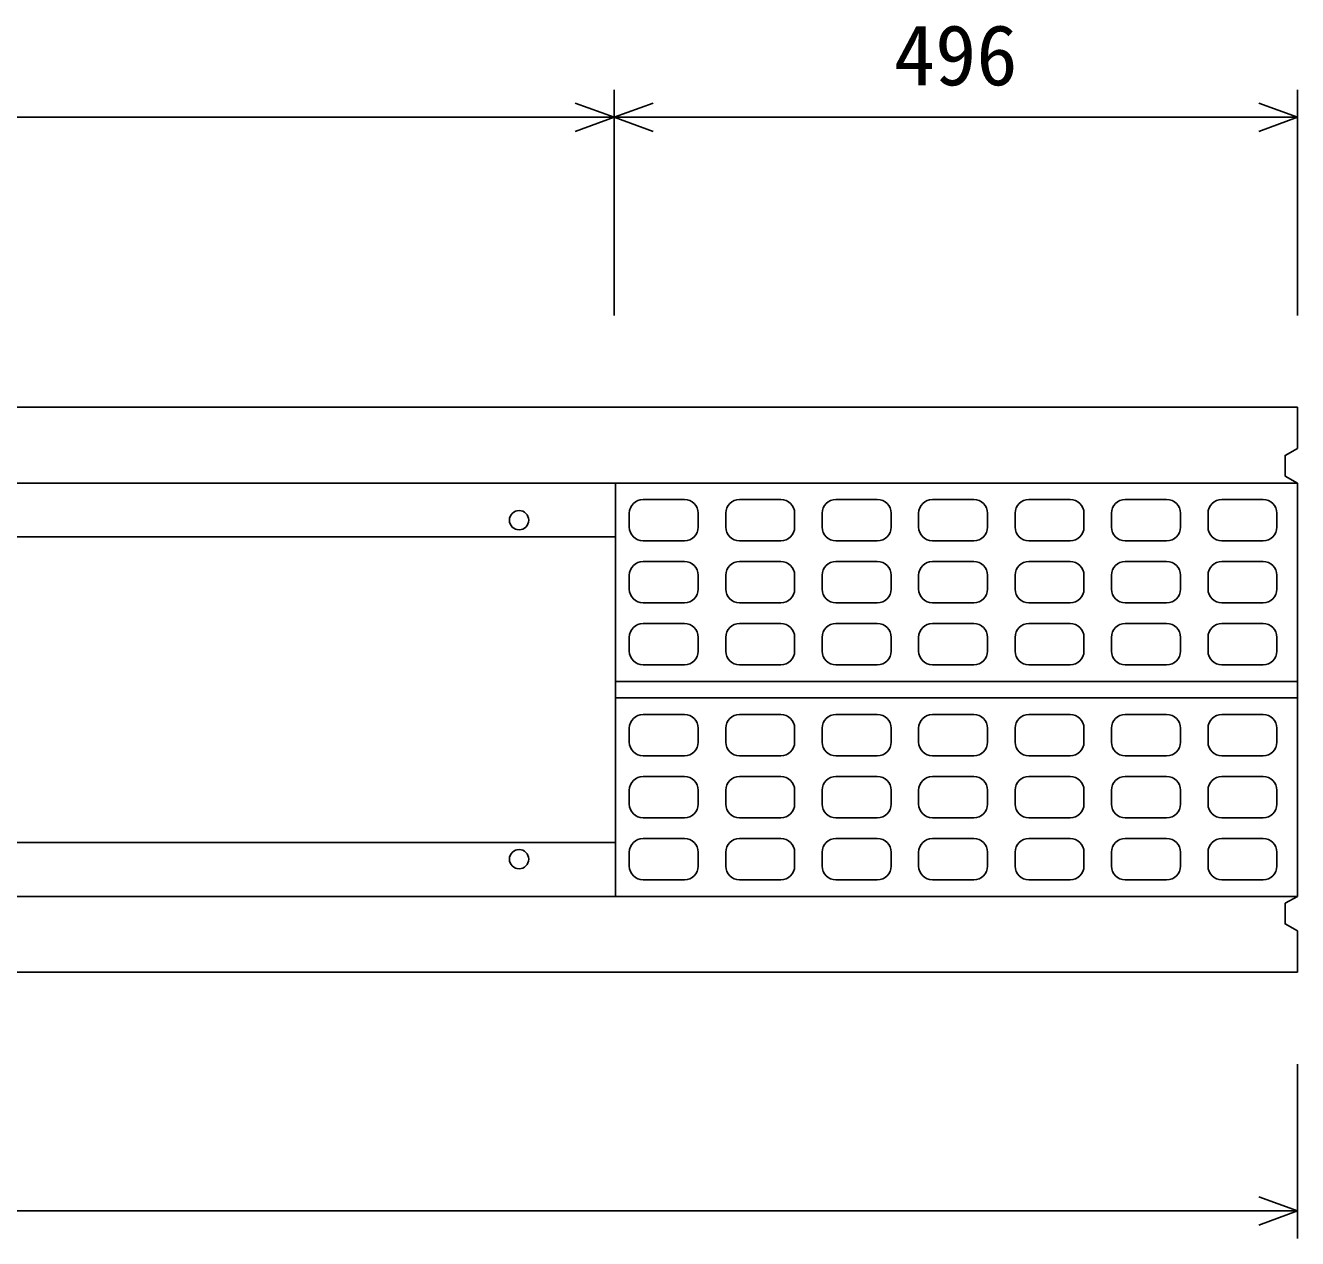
# Model space of a CAD drawing. Units: millimetres, scale not verified. Extents: x -16800 to 16800, y -5940 to 5940.
# Drawn here: x -8967 to -8044, y 3071 to 3952 of the extents above; entities that cross this region are included whole.
import ezdxf
from ezdxf.enums import TextEntityAlignment as Align

# ---------------------------------------------------------------- set-up
doc = ezdxf.new("R2010")
doc.units = ezdxf.units.MM
doc.header["$LTSCALE"] = 20
for name, color, linetype, lineweight in [('0-0_DIM', 7, 'Continuous', 25), ('0-2_HATCH', 6, 'Continuous', 25), ('0-5_OUTLINE', 3, 'Continuous', 25)]:
    doc.layers.add(name, color=color, linetype=linetype, lineweight=lineweight)
doc.styles.add('ＭＳ ゴシック', font='')
doc.styles.get('ＭＳ ゴシック').set_extended_font_data('MS Gothic')

msp = doc.modelspace()

# ---------------------------------------------------------------- linework, layer by layer
at = {"layer": '0-0_DIM'}
for p, q in [((-8539.72, 3905.02), (-8539.72, 3741.26)), ((-8043.72, 3905.02), (-8043.72, 3741.26)), ((-8539.72, 3885.02), (-9547.72, 3885.02)), ((-8539.72, 3885.02), (-8043.72, 3885.02)), ((-8043.72, 3071.26), (-8043.72, 3197.93)), ((-10043.72, 3091.26), (-8043.72, 3091.26))]:
    msp.add_line(p, q, dxfattribs=at)
for points in [[(-8567.91, 3895.28), (-8539.72, 3885.02), (-8567.91, 3874.76)], [(-8511.53, 3874.76), (-8539.72, 3885.02), (-8511.53, 3895.28)], [(-8071.91, 3895.28), (-8043.72, 3885.02), (-8071.91, 3874.76)], [(-8071.91, 3101.52), (-8043.72, 3091.26), (-8071.91, 3081)]]:
    msp.add_lwpolyline(points, dxfattribs=at)
at = {"layer": '0-2_HATCH'}
for p, q in [((-8518.72, 3607.59), (-8488.72, 3607.59)), ((-8448.72, 3607.59), (-8418.72, 3607.59)), ((-8378.72, 3607.59), (-8348.72, 3607.59)), ((-8308.72, 3607.59), (-8278.72, 3607.59)), ((-8238.72, 3607.59), (-8208.72, 3607.59)), ((-8168.72, 3607.59), (-8138.72, 3607.59)), ((-8098.72, 3607.59), (-8068.72, 3607.59)), ((-8528.72, 3597.59), (-8528.72, 3587.59)), ((-8478.72, 3587.59), (-8478.72, 3597.59)), ((-8458.72, 3597.59), (-8458.72, 3587.59)), ((-8408.72, 3587.59), (-8408.72, 3597.59)), ((-8388.72, 3597.59), (-8388.72, 3587.59)), ((-8338.72, 3587.59), (-8338.72, 3597.59)), ((-8318.72, 3597.59), (-8318.72, 3587.59)), ((-8268.72, 3587.59), (-8268.72, 3597.59)), ((-8248.72, 3597.59), (-8248.72, 3587.59)), ((-8198.72, 3587.59), (-8198.72, 3597.59)), ((-8178.72, 3597.59), (-8178.72, 3587.59)), ((-8128.72, 3587.59), (-8128.72, 3597.59)), ((-8108.72, 3597.59), (-8108.72, 3587.59)), ((-8058.72, 3587.59), (-8058.72, 3597.59)), ((-8488.72, 3577.59), (-8518.72, 3577.59)), ((-8418.72, 3577.59), (-8448.72, 3577.59)), ((-8348.72, 3577.59), (-8378.72, 3577.59)), ((-8278.72, 3577.59), (-8308.72, 3577.59)), ((-8208.72, 3577.59), (-8238.72, 3577.59)), ((-8138.72, 3577.59), (-8168.72, 3577.59)), ((-8068.72, 3577.59), (-8098.72, 3577.59)), ((-8518.72, 3562.59), (-8488.72, 3562.59)), ((-8448.72, 3562.59), (-8418.72, 3562.59)), ((-8378.72, 3562.59), (-8348.72, 3562.59)), ((-8308.72, 3562.59), (-8278.72, 3562.59)), ((-8238.72, 3562.59), (-8208.72, 3562.59)), ((-8168.72, 3562.59), (-8138.72, 3562.59)), ((-8098.72, 3562.59), (-8068.72, 3562.59)), ((-8528.72, 3552.59), (-8528.72, 3542.59)), ((-8478.72, 3542.59), (-8478.72, 3552.59)), ((-8458.72, 3552.59), (-8458.72, 3542.59)), ((-8408.72, 3542.59), (-8408.72, 3552.59)), ((-8388.72, 3552.59), (-8388.72, 3542.59)), ((-8338.72, 3542.59), (-8338.72, 3552.59)), ((-8318.72, 3552.59), (-8318.72, 3542.59)), ((-8268.72, 3542.59), (-8268.72, 3552.59)), ((-8248.72, 3552.59), (-8248.72, 3542.59)), ((-8198.72, 3542.59), (-8198.72, 3552.59)), ((-8178.72, 3552.59), (-8178.72, 3542.59)), ((-8128.72, 3542.59), (-8128.72, 3552.59)), ((-8108.72, 3552.59), (-8108.72, 3542.59)), ((-8058.72, 3542.59), (-8058.72, 3552.59)), ((-8488.72, 3532.59), (-8518.72, 3532.59)), ((-8418.72, 3532.59), (-8448.72, 3532.59)), ((-8348.72, 3532.59), (-8378.72, 3532.59)), ((-8278.72, 3532.59), (-8308.72, 3532.59)), ((-8208.72, 3532.59), (-8238.72, 3532.59)), ((-8138.72, 3532.59), (-8168.72, 3532.59)), ((-8068.72, 3532.59), (-8098.72, 3532.59)), ((-8518.72, 3517.59), (-8488.72, 3517.59)), ((-8448.72, 3517.59), (-8418.72, 3517.59)), ((-8378.72, 3517.59), (-8348.72, 3517.59)), ((-8308.72, 3517.59), (-8278.72, 3517.59)), ((-8238.72, 3517.59), (-8208.72, 3517.59)), ((-8168.72, 3517.59), (-8138.72, 3517.59)), ((-8098.72, 3517.59), (-8068.72, 3517.59)), ((-8528.72, 3507.59), (-8528.72, 3497.59)), ((-8478.72, 3497.59), (-8478.72, 3507.59)), ((-8458.72, 3507.59), (-8458.72, 3497.59)), ((-8408.72, 3497.59), (-8408.72, 3507.59)), ((-8388.72, 3507.59), (-8388.72, 3497.59)), ((-8338.72, 3497.59), (-8338.72, 3507.59)), ((-8318.72, 3507.59), (-8318.72, 3497.59)), ((-8268.72, 3497.59), (-8268.72, 3507.59)), ((-8248.72, 3507.59), (-8248.72, 3497.59)), ((-8198.72, 3497.59), (-8198.72, 3507.59)), ((-8178.72, 3507.59), (-8178.72, 3497.59)), ((-8128.72, 3497.59), (-8128.72, 3507.59)), ((-8108.72, 3507.59), (-8108.72, 3497.59)), ((-8058.72, 3497.59), (-8058.72, 3507.59)), ((-8488.72, 3487.59), (-8518.72, 3487.59)), ((-8418.72, 3487.59), (-8448.72, 3487.59)), ((-8348.72, 3487.59), (-8378.72, 3487.59)), ((-8278.72, 3487.59), (-8308.72, 3487.59)), ((-8208.72, 3487.59), (-8238.72, 3487.59)), ((-8138.72, 3487.59), (-8168.72, 3487.59)), ((-8068.72, 3487.59), (-8098.72, 3487.59)), ((-8518.72, 3451.59), (-8488.72, 3451.59)), ((-8448.72, 3451.59), (-8418.72, 3451.59)), ((-8378.72, 3451.59), (-8348.72, 3451.59)), ((-8308.72, 3451.59), (-8278.72, 3451.59)), ((-8238.72, 3451.59), (-8208.72, 3451.59)), ((-8168.72, 3451.59), (-8138.72, 3451.59)), ((-8098.72, 3451.59), (-8068.72, 3451.59)), ((-8528.72, 3441.59), (-8528.72, 3431.59)), ((-8478.72, 3431.59), (-8478.72, 3441.59)), ((-8458.72, 3441.59), (-8458.72, 3431.59)), ((-8408.72, 3431.59), (-8408.72, 3441.59)), ((-8388.72, 3441.59), (-8388.72, 3431.59)), ((-8338.72, 3431.59), (-8338.72, 3441.59)), ((-8318.72, 3441.59), (-8318.72, 3431.59)), ((-8268.72, 3431.59), (-8268.72, 3441.59)), ((-8248.72, 3441.59), (-8248.72, 3431.59)), ((-8198.72, 3431.59), (-8198.72, 3441.59)), ((-8178.72, 3441.59), (-8178.72, 3431.59)), ((-8128.72, 3431.59), (-8128.72, 3441.59)), ((-8108.72, 3441.59), (-8108.72, 3431.59)), ((-8058.72, 3431.59), (-8058.72, 3441.59)), ((-8488.72, 3421.59), (-8518.72, 3421.59)), ((-8418.72, 3421.59), (-8448.72, 3421.59)), ((-8348.72, 3421.59), (-8378.72, 3421.59)), ((-8278.72, 3421.59), (-8308.72, 3421.59)), ((-8208.72, 3421.59), (-8238.72, 3421.59)), ((-8138.72, 3421.59), (-8168.72, 3421.59)), ((-8068.72, 3421.59), (-8098.72, 3421.59)), ((-8518.72, 3406.59), (-8488.72, 3406.59)), ((-8448.72, 3406.59), (-8418.72, 3406.59)), ((-8378.72, 3406.59), (-8348.72, 3406.59)), ((-8308.72, 3406.59), (-8278.72, 3406.59)), ((-8238.72, 3406.59), (-8208.72, 3406.59)), ((-8168.72, 3406.59), (-8138.72, 3406.59)), ((-8098.72, 3406.59), (-8068.72, 3406.59)), ((-8528.72, 3396.59), (-8528.72, 3386.59)), ((-8478.72, 3386.59), (-8478.72, 3396.59)), ((-8458.72, 3396.59), (-8458.72, 3386.59)), ((-8408.72, 3386.59), (-8408.72, 3396.59)), ((-8388.72, 3396.59), (-8388.72, 3386.59)), ((-8338.72, 3386.59), (-8338.72, 3396.59)), ((-8318.72, 3396.59), (-8318.72, 3386.59)), ((-8268.72, 3386.59), (-8268.72, 3396.59)), ((-8248.72, 3396.59), (-8248.72, 3386.59)), ((-8198.72, 3386.59), (-8198.72, 3396.59)), ((-8178.72, 3396.59), (-8178.72, 3386.59)), ((-8128.72, 3386.59), (-8128.72, 3396.59)), ((-8108.72, 3396.59), (-8108.72, 3386.59)), ((-8058.72, 3386.59), (-8058.72, 3396.59)), ((-8488.72, 3376.59), (-8518.72, 3376.59)), ((-8418.72, 3376.59), (-8448.72, 3376.59)), ((-8348.72, 3376.59), (-8378.72, 3376.59)), ((-8278.72, 3376.59), (-8308.72, 3376.59)), ((-8208.72, 3376.59), (-8238.72, 3376.59)), ((-8138.72, 3376.59), (-8168.72, 3376.59)), ((-8068.72, 3376.59), (-8098.72, 3376.59)), ((-8518.72, 3361.59), (-8488.72, 3361.59)), ((-8448.72, 3361.59), (-8418.72, 3361.59)), ((-8378.72, 3361.59), (-8348.72, 3361.59)), ((-8308.72, 3361.59), (-8278.72, 3361.59)), ((-8238.72, 3361.59), (-8208.72, 3361.59)), ((-8168.72, 3361.59), (-8138.72, 3361.59)), ((-8098.72, 3361.59), (-8068.72, 3361.59)), ((-8528.72, 3351.59), (-8528.72, 3341.59)), ((-8478.72, 3341.59), (-8478.72, 3351.59)), ((-8458.72, 3351.59), (-8458.72, 3341.59)), ((-8408.72, 3341.59), (-8408.72, 3351.59)), ((-8388.72, 3351.59), (-8388.72, 3341.59)), ((-8338.72, 3341.59), (-8338.72, 3351.59)), ((-8318.72, 3351.59), (-8318.72, 3341.59)), ((-8268.72, 3341.59), (-8268.72, 3351.59)), ((-8248.72, 3351.59), (-8248.72, 3341.59)), ((-8198.72, 3341.59), (-8198.72, 3351.59)), ((-8178.72, 3351.59), (-8178.72, 3341.59)), ((-8128.72, 3341.59), (-8128.72, 3351.59)), ((-8108.72, 3351.59), (-8108.72, 3341.59)), ((-8058.72, 3341.59), (-8058.72, 3351.59)), ((-8488.72, 3331.59), (-8518.72, 3331.59)), ((-8418.72, 3331.59), (-8448.72, 3331.59)), ((-8348.72, 3331.59), (-8378.72, 3331.59)), ((-8278.72, 3331.59), (-8308.72, 3331.59)), ((-8208.72, 3331.59), (-8238.72, 3331.59)), ((-8138.72, 3331.59), (-8168.72, 3331.59)), ((-8068.72, 3331.59), (-8098.72, 3331.59))]:
    msp.add_line(p, q, dxfattribs=at)
for centre in [(-8608.72, 3592.59), (-8608.72, 3346.59)]:
    msp.add_circle(centre, 7, dxfattribs=at)
for centre, start, end in [((-8518.72, 3597.59), 90, 180), ((-8488.72, 3597.59), 0, 90), ((-8448.72, 3597.59), 90, 180), ((-8418.72, 3597.59), 0, 90), ((-8378.72, 3597.59), 90, 180), ((-8348.72, 3597.59), 0, 90), ((-8308.72, 3597.59), 90, 180), ((-8278.72, 3597.59), 0, 90), ((-8238.72, 3597.59), 90, 180), ((-8208.72, 3597.59), 0, 90), ((-8168.72, 3597.59), 90, 180), ((-8138.72, 3597.59), 0, 90), ((-8098.72, 3597.59), 90, 180), ((-8068.72, 3597.59), 0, 90), ((-8518.72, 3587.59), 180, 270), ((-8488.72, 3587.59), 270, 0), ((-8448.72, 3587.59), 180, 270), ((-8418.72, 3587.59), 270, 0), ((-8378.72, 3587.59), 180, 270), ((-8348.72, 3587.59), 270, 0), ((-8308.72, 3587.59), 180, 270), ((-8278.72, 3587.59), 270, 0), ((-8238.72, 3587.59), 180, 270), ((-8208.72, 3587.59), 270, 0), ((-8168.72, 3587.59), 180, 270), ((-8138.72, 3587.59), 270, 0), ((-8098.72, 3587.59), 180, 270), ((-8068.72, 3587.59), 270, 0), ((-8518.72, 3552.59), 90, 180), ((-8488.72, 3552.59), 0, 90), ((-8448.72, 3552.59), 90, 180), ((-8418.72, 3552.59), 0, 90), ((-8378.72, 3552.59), 90, 180), ((-8348.72, 3552.59), 0, 90), ((-8308.72, 3552.59), 90, 180), ((-8278.72, 3552.59), 0, 90), ((-8238.72, 3552.59), 90, 180), ((-8208.72, 3552.59), 0, 90), ((-8168.72, 3552.59), 90, 180), ((-8138.72, 3552.59), 0, 90), ((-8098.72, 3552.59), 90, 180), ((-8068.72, 3552.59), 0, 90), ((-8518.72, 3542.59), 180, 270), ((-8488.72, 3542.59), 270, 0), ((-8448.72, 3542.59), 180, 270), ((-8418.72, 3542.59), 270, 0), ((-8378.72, 3542.59), 180, 270), ((-8348.72, 3542.59), 270, 0), ((-8308.72, 3542.59), 180, 270), ((-8278.72, 3542.59), 270, 0), ((-8238.72, 3542.59), 180, 270), ((-8208.72, 3542.59), 270, 0), ((-8168.72, 3542.59), 180, 270), ((-8138.72, 3542.59), 270, 0), ((-8098.72, 3542.59), 180, 270), ((-8068.72, 3542.59), 270, 0), ((-8518.72, 3507.59), 90, 180), ((-8488.72, 3507.59), 0, 90), ((-8448.72, 3507.59), 90, 180), ((-8418.72, 3507.59), 0, 90), ((-8378.72, 3507.59), 90, 180), ((-8348.72, 3507.59), 0, 90), ((-8308.72, 3507.59), 90, 180), ((-8278.72, 3507.59), 0, 90), ((-8238.72, 3507.59), 90, 180), ((-8208.72, 3507.59), 0, 90), ((-8168.72, 3507.59), 90, 180), ((-8138.72, 3507.59), 0, 90), ((-8098.72, 3507.59), 90, 180), ((-8068.72, 3507.59), 0, 90), ((-8518.72, 3497.59), 180, 270), ((-8488.72, 3497.59), 270, 0), ((-8448.72, 3497.59), 180, 270), ((-8418.72, 3497.59), 270, 0), ((-8378.72, 3497.59), 180, 270), ((-8348.72, 3497.59), 270, 0), ((-8308.72, 3497.59), 180, 270), ((-8278.72, 3497.59), 270, 0), ((-8238.72, 3497.59), 180, 270), ((-8208.72, 3497.59), 270, 0), ((-8168.72, 3497.59), 180, 270), ((-8138.72, 3497.59), 270, 0), ((-8098.72, 3497.59), 180, 270), ((-8068.72, 3497.59), 270, 0), ((-8518.72, 3441.59), 90, 180), ((-8488.72, 3441.59), 0, 90), ((-8448.72, 3441.59), 90, 180), ((-8418.72, 3441.59), 0, 90), ((-8378.72, 3441.59), 90, 180), ((-8348.72, 3441.59), 0, 90), ((-8308.72, 3441.59), 90, 180), ((-8278.72, 3441.59), 0, 90), ((-8238.72, 3441.59), 90, 180), ((-8208.72, 3441.59), 0, 90), ((-8168.72, 3441.59), 90, 180), ((-8138.72, 3441.59), 0, 90), ((-8098.72, 3441.59), 90, 180), ((-8068.72, 3441.59), 0, 90), ((-8518.72, 3431.59), 180, 270), ((-8488.72, 3431.59), 270, 0), ((-8448.72, 3431.59), 180, 270), ((-8418.72, 3431.59), 270, 0), ((-8378.72, 3431.59), 180, 270), ((-8348.72, 3431.59), 270, 0), ((-8308.72, 3431.59), 180, 270), ((-8278.72, 3431.59), 270, 0), ((-8238.72, 3431.59), 180, 270), ((-8208.72, 3431.59), 270, 0), ((-8168.72, 3431.59), 180, 270), ((-8138.72, 3431.59), 270, 0), ((-8098.72, 3431.59), 180, 270), ((-8068.72, 3431.59), 270, 0), ((-8518.72, 3396.59), 90, 180), ((-8488.72, 3396.59), 0, 90), ((-8448.72, 3396.59), 90, 180), ((-8418.72, 3396.59), 0, 90), ((-8378.72, 3396.59), 90, 180), ((-8348.72, 3396.59), 0, 90), ((-8308.72, 3396.59), 90, 180), ((-8278.72, 3396.59), 0, 90), ((-8238.72, 3396.59), 90, 180), ((-8208.72, 3396.59), 0, 90), ((-8168.72, 3396.59), 90, 180), ((-8138.72, 3396.59), 0, 90), ((-8098.72, 3396.59), 90, 180), ((-8068.72, 3396.59), 0, 90), ((-8518.72, 3386.59), 180, 270), ((-8488.72, 3386.59), 270, 0), ((-8448.72, 3386.59), 180, 270), ((-8418.72, 3386.59), 270, 0), ((-8378.72, 3386.59), 180, 270), ((-8348.72, 3386.59), 270, 0), ((-8308.72, 3386.59), 180, 270), ((-8278.72, 3386.59), 270, 0), ((-8238.72, 3386.59), 180, 270), ((-8208.72, 3386.59), 270, 0), ((-8168.72, 3386.59), 180, 270), ((-8138.72, 3386.59), 270, 0), ((-8098.72, 3386.59), 180, 270), ((-8068.72, 3386.59), 270, 0), ((-8518.72, 3351.59), 90, 180), ((-8488.72, 3351.59), 0, 90), ((-8448.72, 3351.59), 90, 180), ((-8418.72, 3351.59), 0, 90), ((-8378.72, 3351.59), 90, 180), ((-8348.72, 3351.59), 0, 90), ((-8308.72, 3351.59), 90, 180), ((-8278.72, 3351.59), 0, 90), ((-8238.72, 3351.59), 90, 180), ((-8208.72, 3351.59), 0, 90), ((-8168.72, 3351.59), 90, 180), ((-8138.72, 3351.59), 0, 90), ((-8098.72, 3351.59), 90, 180), ((-8068.72, 3351.59), 0, 90), ((-8518.72, 3341.59), 180, 270), ((-8488.72, 3341.59), 270, 0), ((-8448.72, 3341.59), 180, 270), ((-8418.72, 3341.59), 270, 0), ((-8378.72, 3341.59), 180, 270), ((-8348.72, 3341.59), 270, 0), ((-8308.72, 3341.59), 180, 270), ((-8278.72, 3341.59), 270, 0), ((-8238.72, 3341.59), 180, 270), ((-8208.72, 3341.59), 270, 0), ((-8168.72, 3341.59), 180, 270), ((-8138.72, 3341.59), 270, 0), ((-8098.72, 3341.59), 180, 270), ((-8068.72, 3341.59), 270, 0)]:
    msp.add_arc(centre, 10, start, end, dxfattribs=at)
at = {"layer": '0-5_OUTLINE'}
for p, q in [((-10043.72, 3674.59), (-8043.72, 3674.59)), ((-8043.72, 3644.59), (-8043.72, 3674.59)), ((-10043.72, 3619.59), (-8043.72, 3619.59)), ((-9547.72, 3619.59), (-8539.72, 3619.59)), ((-8538.72, 3319.59), (-8538.72, 3619.59)), ((-8538.72, 3619.59), (-8043.72, 3619.59)), ((-8043.72, 3319.59), (-8043.72, 3619.59)), ((-9548.72, 3580.59), (-8538.72, 3580.59)), ((-8538.72, 3475.59), (-8043.72, 3475.59)), ((-8538.72, 3463.59), (-8043.72, 3463.59)), ((-9548.72, 3358.59), (-8538.72, 3358.59)), ((-10043.72, 3319.59), (-8043.72, 3319.59)), ((-9547.72, 3319.59), (-8043.72, 3319.59)), ((-8043.72, 3264.59), (-8043.72, 3294.59)), ((-10043.72, 3264.59), (-8043.72, 3264.59))]:
    msp.add_line(p, q, dxfattribs=at)
for points in [[(-8043.72, 3619.59), (-8052.72, 3624.59), (-8052.72, 3639.59), (-8043.72, 3644.59)], [(-8043.72, 3294.59), (-8052.72, 3299.59), (-8052.72, 3314.59), (-8043.72, 3319.59)]]:
    msp.add_lwpolyline(points, dxfattribs=at)

# ---------------------------------------------------------------- texts
at = {"layer": '0-0_DIM', "style": 'ＭＳ ゴシック'}
msp.add_text('496', height=43.99, dxfattribs=at).set_placement((-8336.72, 3895.02), align=Align.BOTTOM_LEFT)

doc.saveas('drawing.dxf')
